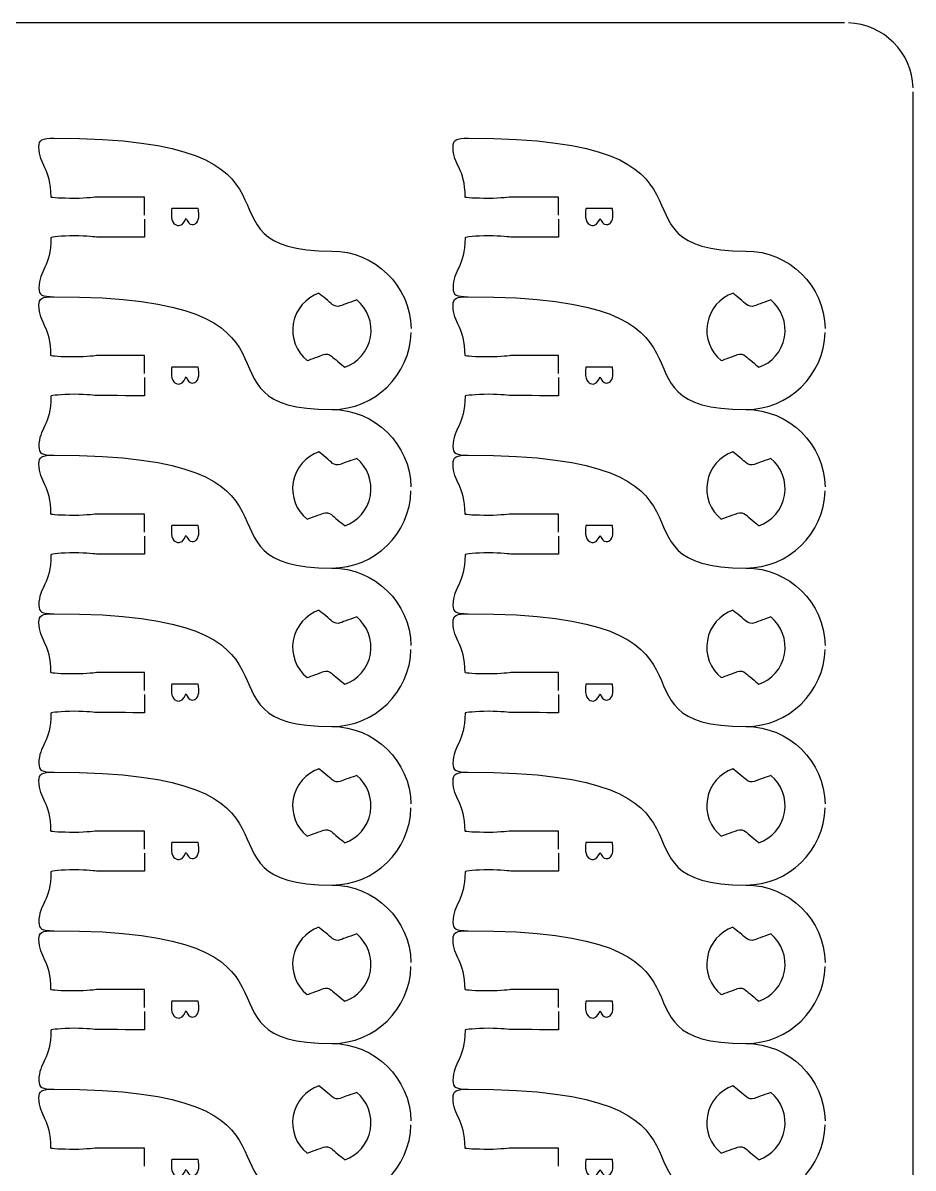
# Model space of a CAD drawing. Extents: x 0 to 300, y 0 to 300.
# Drawn here: x 233.3 to 300, y 214.4 to 300.1 of the extents above; entities that cross this region are included whole.
import ezdxf

# ---------------------------------------------------------------- set-up
doc = ezdxf.new("R2010")
doc.units = 0
doc.header["$MEASUREMENT"] = 0
doc.layers.add('DEFAULT', color=7, linetype='CONTINUOUS')

msp = doc.modelspace()

# ---------------------------------------------------------------- linework, layer by layer
at = {"layer": 'DEFAULT', "color": 1}
for points in [[(294.852, 300.1), (5.151, 300.1)], [(299.999, 5.252), (299.999, 294.949)]]:
    msp.add_lwpolyline(points, dxfattribs=at)
msp.add_open_spline([(299.995, 295.249), (299.918, 297.878), (297.783, 300.019), (295.152, 300.096)], degree=3, dxfattribs=at)
for points, knots in [([(242.431, 285.71), (242.431, 286.159), (242.431, 286.608), (242.431, 287.058), (241.264, 287.058), (240.098, 287.058), (238.931, 287.058), (238.755, 287.058), (238.152, 286.959), (237.178, 286.959), (236.212, 286.959), (235.432, 287.005), (235.432, 287.058), (235.432, 289.269), (234.525, 289.432), (234.525, 290.825), (234.525, 291.344), (234.751, 291.467), (235.672, 291.467), (256.944, 291.467), (245.042, 283.022), (256.465, 283.018), (259.689, 283.018), (262.328, 280.429), (262.395, 277.222)], [0, 0, 0, 0, 3.82, 3.82, 3.82, 13.74, 13.74, 13.74, 14.74, 14.74, 14.74, 15.74, 15.74, 15.74, 16.74, 16.74, 16.74, 17.74, 17.74, 17.74, 18.74, 18.74, 18.74, 19.74, 19.74, 19.74, 19.74]), ([(273.448, 285.71), (273.448, 286.159), (273.448, 286.608), (273.448, 287.058), (272.281, 287.058), (271.115, 287.058), (269.948, 287.058), (269.772, 287.058), (269.169, 286.959), (268.195, 286.959), (267.228, 286.959), (266.449, 287.005), (266.449, 287.058), (266.449, 289.269), (265.542, 289.432), (265.542, 290.825), (265.542, 291.344), (265.768, 291.467), (266.689, 291.467), (287.961, 291.467), (276.058, 283.022), (287.481, 283.018), (290.706, 283.018), (293.344, 280.429), (293.411, 277.222)], [0, 0, 0, 0, 3.82, 3.82, 3.82, 13.74, 13.74, 13.74, 14.74, 14.74, 14.74, 15.74, 15.74, 15.74, 16.74, 16.74, 16.74, 17.74, 17.74, 17.74, 18.74, 18.74, 18.74, 19.74, 19.74, 19.74, 19.74]), ([(242.431, 285.41), (242.431, 284.958), (242.431, 284.507), (242.431, 284.055), (242.431, 284.055), (239.806, 284.059), (238.931, 284.059), (238.755, 284.059), (238.145, 284.158), (237.178, 284.161), (236.219, 284.158), (235.439, 284.069), (235.428, 284.01), (235.428, 281.801), (234.522, 281.639), (234.522, 280.245), (234.522, 279.723), (234.748, 279.6), (235.668, 279.6), (256.941, 279.6), (245.038, 271.154), (256.468, 271.151), (259.685, 271.151), (262.31, 273.726), (262.395, 276.922)], [0, 0, 0, 0, 3.84, 3.84, 3.84, 4.84, 4.84, 4.84, 5.84, 5.84, 5.84, 6.84, 6.84, 6.84, 7.84, 7.84, 7.84, 8.84, 8.84, 8.84, 9.86, 9.86, 9.86, 10.86, 10.86, 10.86, 10.86]), ([(273.448, 285.41), (273.448, 284.958), (273.448, 284.507), (273.448, 284.055), (273.448, 284.055), (270.823, 284.059), (269.948, 284.059), (269.772, 284.059), (269.162, 284.158), (268.195, 284.161), (267.235, 284.158), (266.456, 284.069), (266.445, 284.01), (266.445, 281.801), (265.538, 281.639), (265.538, 280.245), (265.538, 279.723), (265.764, 279.6), (266.685, 279.6), (287.958, 279.6), (276.055, 271.154), (287.485, 271.151), (290.702, 271.151), (293.327, 273.726), (293.411, 276.922)], [0, 0, 0, 0, 3.84, 3.84, 3.84, 4.84, 4.84, 4.84, 5.84, 5.84, 5.84, 6.84, 6.84, 6.84, 7.84, 7.84, 7.84, 8.84, 8.84, 8.84, 9.86, 9.86, 9.86, 10.86, 10.86, 10.86, 10.86]), ([(242.427, 273.842), (242.427, 274.292), (242.427, 274.741), (242.427, 275.19), (241.261, 275.19), (240.094, 275.19), (238.928, 275.19), (238.752, 275.19), (238.148, 275.091), (237.175, 275.091), (236.208, 275.091), (235.428, 275.137), (235.428, 275.19), (235.428, 277.402), (234.522, 277.564), (234.522, 278.958), (234.522, 279.476), (234.748, 279.6), (235.668, 279.6)], [0, 0, 0, 0, 3.82, 3.82, 3.82, 13.74, 13.74, 13.74, 14.74, 14.74, 14.74, 15.74, 15.74, 15.74, 16.74, 16.74, 16.74, 17.74, 17.74, 17.74, 17.74]), ([(253.576, 277.598), (253.766, 278.677), (254.525, 279.517), (255.495, 279.859), (255.721, 279.669), (256.303, 279.182), (256.497, 279.016), (256.663, 278.878), (256.892, 278.84), (257.097, 278.91), (257.337, 279.002), (258.056, 279.259), (258.328, 279.358), (259.118, 278.709), (259.545, 277.658), (259.354, 276.578), (259.164, 275.492), (258.402, 274.652), (257.432, 274.317), (257.21, 274.504), (256.627, 274.991), (256.433, 275.157), (256.268, 275.294), (256.038, 275.336), (255.834, 275.262), (255.594, 275.174), (254.888, 274.917), (254.61, 274.814), (253.812, 275.463), (253.382, 276.515), (253.576, 277.598)], [1, 1, 1, 1, 2, 2, 2, 3, 3, 3, 4, 4, 4, 5, 5, 5, 6, 6, 6, 7, 7, 7, 8, 8, 8, 9, 9, 9, 10, 10, 10, 11, 11, 11, 11]), ([(273.444, 273.842), (273.444, 274.292), (273.444, 274.741), (273.444, 275.19), (272.278, 275.19), (271.111, 275.19), (269.945, 275.19), (269.768, 275.19), (269.165, 275.091), (268.191, 275.091), (267.225, 275.091), (266.445, 275.137), (266.445, 275.19), (266.445, 277.402), (265.538, 277.564), (265.538, 278.958), (265.538, 279.476), (265.764, 279.6), (266.685, 279.6)], [0, 0, 0, 0, 3.82, 3.82, 3.82, 13.74, 13.74, 13.74, 14.74, 14.74, 14.74, 15.74, 15.74, 15.74, 16.74, 16.74, 16.74, 17.74, 17.74, 17.74, 17.74]), ([(284.593, 277.598), (284.783, 278.677), (285.542, 279.517), (286.512, 279.859), (286.738, 279.669), (287.32, 279.182), (287.514, 279.016), (287.68, 278.878), (287.909, 278.84), (288.113, 278.91), (288.353, 279.002), (289.073, 279.259), (289.345, 279.358), (290.135, 278.709), (290.562, 277.658), (290.371, 276.578), (290.181, 275.492), (289.419, 274.652), (288.449, 274.317), (288.226, 274.504), (287.644, 274.991), (287.45, 275.157), (287.284, 275.294), (287.055, 275.336), (286.85, 275.262), (286.611, 275.174), (285.905, 274.917), (285.626, 274.814), (284.829, 275.463), (284.399, 276.515), (284.593, 277.598)], [1, 1, 1, 1, 2, 2, 2, 3, 3, 3, 4, 4, 4, 5, 5, 5, 6, 6, 6, 7, 7, 7, 8, 8, 8, 9, 9, 9, 10, 10, 10, 11, 11, 11, 11]), ([(242.427, 273.543), (242.427, 273.091), (242.427, 272.639), (242.427, 272.188), (242.427, 272.188), (239.803, 272.191), (238.928, 272.191), (238.752, 272.191), (238.141, 272.29), (237.175, 272.294), (236.215, 272.29), (235.435, 272.202), (235.425, 272.142), (235.425, 269.934), (234.518, 269.771), (234.518, 268.378), (234.518, 267.856), (234.744, 267.732), (235.665, 267.732), (256.937, 267.732), (245.035, 259.287), (256.465, 259.283), (259.682, 259.283), (262.307, 261.859), (262.391, 265.055)], [0, 0, 0, 0, 3.84, 3.84, 3.84, 4.84, 4.84, 4.84, 5.84, 5.84, 5.84, 6.84, 6.84, 6.84, 7.84, 7.84, 7.84, 8.84, 8.84, 8.84, 9.86, 9.86, 9.86, 10.86, 10.86, 10.86, 10.86]), ([(273.444, 273.543), (273.444, 273.091), (273.444, 272.639), (273.444, 272.188), (273.444, 272.188), (270.82, 272.191), (269.945, 272.191), (269.768, 272.191), (269.158, 272.29), (268.191, 272.294), (267.232, 272.29), (266.452, 272.202), (266.442, 272.142), (266.442, 269.934), (265.535, 269.771), (265.535, 268.378), (265.535, 267.856), (265.761, 267.732), (266.681, 267.732), (287.954, 267.732), (276.051, 259.287), (287.481, 259.283), (290.699, 259.283), (293.323, 261.859), (293.408, 265.055)], [0, 0, 0, 0, 3.84, 3.84, 3.84, 4.84, 4.84, 4.84, 5.84, 5.84, 5.84, 6.84, 6.84, 6.84, 7.84, 7.84, 7.84, 8.84, 8.84, 8.84, 9.86, 9.86, 9.86, 10.86, 10.86, 10.86, 10.86]), ([(256.461, 271.151), (256.463, 271.151), (256.466, 271.151), (256.468, 271.151), (259.689, 271.147), (262.324, 268.558), (262.391, 265.355)], [0, 0, 0, 0, 0.02, 0.02, 0.02, 1.02, 1.02, 1.02, 1.02]), ([(287.478, 271.151), (287.48, 271.151), (287.482, 271.151), (287.485, 271.151), (290.706, 271.147), (293.341, 268.558), (293.408, 265.355)], [0, 0, 0, 0, 0.02, 0.02, 0.02, 1.02, 1.02, 1.02, 1.02]), ([(242.427, 261.975), (242.427, 262.424), (242.427, 262.873), (242.427, 263.323), (241.261, 263.323), (240.094, 263.323), (238.928, 263.323), (238.752, 263.323), (238.148, 263.224), (237.175, 263.224), (236.208, 263.224), (235.428, 263.27), (235.428, 263.323), (235.428, 265.535), (234.522, 265.697), (234.522, 267.09), (234.522, 267.609), (234.748, 267.732), (235.668, 267.732)], [0, 0, 0, 0, 3.82, 3.82, 3.82, 13.74, 13.74, 13.74, 14.74, 14.74, 14.74, 15.74, 15.74, 15.74, 16.74, 16.74, 16.74, 17.74, 17.74, 17.74, 17.74]), ([(253.572, 265.73), (253.763, 266.81), (254.521, 267.649), (255.492, 267.992), (255.717, 267.801), (256.299, 267.314), (256.493, 267.148), (256.659, 267.011), (256.889, 266.972), (257.093, 267.043), (257.333, 267.134), (258.053, 267.392), (258.324, 267.491), (259.115, 266.842), (259.541, 265.79), (259.351, 264.711), (259.16, 263.624), (258.398, 262.785), (257.428, 262.449), (257.206, 262.636), (256.624, 263.123), (256.43, 263.289), (256.264, 263.427), (256.035, 263.469), (255.83, 263.395), (255.59, 263.307), (254.885, 263.049), (254.606, 262.947), (253.809, 263.596), (253.378, 264.647), (253.572, 265.73)], [1, 1, 1, 1, 2, 2, 2, 3, 3, 3, 4, 4, 4, 5, 5, 5, 6, 6, 6, 7, 7, 7, 8, 8, 8, 9, 9, 9, 10, 10, 10, 11, 11, 11, 11]), ([(273.444, 261.975), (273.444, 262.424), (273.444, 262.873), (273.444, 263.323), (272.278, 263.323), (271.111, 263.323), (269.945, 263.323), (269.768, 263.323), (269.165, 263.224), (268.191, 263.224), (267.225, 263.224), (266.445, 263.27), (266.445, 263.323), (266.445, 265.535), (265.538, 265.697), (265.538, 267.09), (265.538, 267.609), (265.764, 267.732), (266.685, 267.732)], [0, 0, 0, 0, 3.82, 3.82, 3.82, 13.74, 13.74, 13.74, 14.74, 14.74, 14.74, 15.74, 15.74, 15.74, 16.74, 16.74, 16.74, 17.74, 17.74, 17.74, 17.74]), ([(284.589, 265.73), (284.78, 266.81), (285.538, 267.649), (286.508, 267.992), (286.734, 267.801), (287.316, 267.314), (287.51, 267.148), (287.676, 267.011), (287.905, 266.972), (288.11, 267.043), (288.35, 267.134), (289.069, 267.392), (289.341, 267.491), (290.131, 266.842), (290.558, 265.79), (290.368, 264.711), (290.177, 263.624), (289.415, 262.785), (288.445, 262.449), (288.223, 262.636), (287.641, 263.123), (287.447, 263.289), (287.281, 263.427), (287.052, 263.469), (286.847, 263.395), (286.607, 263.307), (285.902, 263.049), (285.623, 262.947), (284.826, 263.596), (284.395, 264.647), (284.589, 265.73)], [1, 1, 1, 1, 2, 2, 2, 3, 3, 3, 4, 4, 4, 5, 5, 5, 6, 6, 6, 7, 7, 7, 8, 8, 8, 9, 9, 9, 10, 10, 10, 11, 11, 11, 11]), ([(242.427, 261.675), (242.427, 261.224), (242.427, 260.772), (242.427, 260.32), (242.427, 260.32), (239.803, 260.324), (238.928, 260.324), (238.752, 260.324), (238.141, 260.423), (237.175, 260.426), (236.215, 260.423), (235.435, 260.335), (235.425, 260.275), (235.425, 258.066), (234.518, 257.904), (234.518, 256.51), (234.518, 255.988), (234.744, 255.865), (235.665, 255.865), (256.937, 255.865), (245.035, 247.419), (256.465, 247.416), (259.682, 247.416), (262.307, 249.991), (262.391, 253.187)], [0, 0, 0, 0, 3.84, 3.84, 3.84, 4.84, 4.84, 4.84, 5.84, 5.84, 5.84, 6.84, 6.84, 6.84, 7.84, 7.84, 7.84, 8.84, 8.84, 8.84, 9.86, 9.86, 9.86, 10.86, 10.86, 10.86, 10.86]), ([(273.444, 261.675), (273.444, 261.224), (273.444, 260.772), (273.444, 260.32), (273.444, 260.32), (270.82, 260.324), (269.945, 260.324), (269.768, 260.324), (269.158, 260.423), (268.191, 260.426), (267.232, 260.423), (266.452, 260.335), (266.442, 260.275), (266.442, 258.066), (265.535, 257.904), (265.535, 256.51), (265.535, 255.988), (265.761, 255.865), (266.681, 255.865), (287.954, 255.865), (276.051, 247.419), (287.481, 247.416), (290.699, 247.416), (293.323, 249.991), (293.408, 253.187)], [0, 0, 0, 0, 3.84, 3.84, 3.84, 4.84, 4.84, 4.84, 5.84, 5.84, 5.84, 6.84, 6.84, 6.84, 7.84, 7.84, 7.84, 8.84, 8.84, 8.84, 9.86, 9.86, 9.86, 10.86, 10.86, 10.86, 10.86]), ([(256.461, 259.283), (256.463, 259.283), (256.466, 259.283), (256.468, 259.283), (259.689, 259.28), (262.324, 256.69), (262.391, 253.487)], [0, 0, 0, 0, 0.02, 0.02, 0.02, 1.02, 1.02, 1.02, 1.02]), ([(287.478, 259.283), (287.48, 259.283), (287.482, 259.283), (287.485, 259.283), (290.706, 259.28), (293.341, 256.69), (293.408, 253.487)], [0, 0, 0, 0, 0.02, 0.02, 0.02, 1.02, 1.02, 1.02, 1.02]), ([(242.427, 250.108), (242.427, 250.557), (242.427, 251.006), (242.427, 251.455), (241.261, 251.455), (240.094, 251.455), (238.928, 251.455), (238.752, 251.455), (238.148, 251.356), (237.175, 251.356), (236.208, 251.356), (235.428, 251.402), (235.428, 251.455), (235.428, 253.667), (234.522, 253.829), (234.522, 255.223), (234.522, 255.741), (234.748, 255.865), (235.668, 255.865)], [0, 0, 0, 0, 3.82, 3.82, 3.82, 13.74, 13.74, 13.74, 14.74, 14.74, 14.74, 15.74, 15.74, 15.74, 16.74, 16.74, 16.74, 17.74, 17.74, 17.74, 17.74]), ([(253.572, 253.863), (253.763, 254.942), (254.521, 255.782), (255.492, 256.124), (255.717, 255.934), (256.299, 255.447), (256.493, 255.281), (256.659, 255.143), (256.889, 255.105), (257.093, 255.175), (257.333, 255.267), (258.053, 255.524), (258.324, 255.623), (259.115, 254.974), (259.541, 253.923), (259.351, 252.843), (259.16, 251.757), (258.398, 250.917), (257.428, 250.582), (257.206, 250.769), (256.624, 251.256), (256.43, 251.422), (256.264, 251.559), (256.035, 251.602), (255.83, 251.527), (255.59, 251.439), (254.885, 251.182), (254.606, 251.079), (253.809, 251.729), (253.378, 252.78), (253.572, 253.863)], [1, 1, 1, 1, 2, 2, 2, 3, 3, 3, 4, 4, 4, 5, 5, 5, 6, 6, 6, 7, 7, 7, 8, 8, 8, 9, 9, 9, 10, 10, 10, 11, 11, 11, 11]), ([(273.444, 250.108), (273.444, 250.557), (273.444, 251.006), (273.444, 251.455), (272.278, 251.455), (271.111, 251.455), (269.945, 251.455), (269.768, 251.455), (269.165, 251.356), (268.191, 251.356), (267.225, 251.356), (266.445, 251.402), (266.445, 251.455), (266.445, 253.667), (265.538, 253.829), (265.538, 255.223), (265.538, 255.741), (265.764, 255.865), (266.685, 255.865)], [0, 0, 0, 0, 3.82, 3.82, 3.82, 13.74, 13.74, 13.74, 14.74, 14.74, 14.74, 15.74, 15.74, 15.74, 16.74, 16.74, 16.74, 17.74, 17.74, 17.74, 17.74]), ([(284.589, 253.863), (284.78, 254.942), (285.538, 255.782), (286.508, 256.124), (286.734, 255.934), (287.316, 255.447), (287.51, 255.281), (287.676, 255.143), (287.905, 255.105), (288.11, 255.175), (288.35, 255.267), (289.069, 255.524), (289.341, 255.623), (290.131, 254.974), (290.558, 253.923), (290.368, 252.843), (290.177, 251.757), (289.415, 250.917), (288.445, 250.582), (288.223, 250.769), (287.641, 251.256), (287.447, 251.422), (287.281, 251.559), (287.052, 251.602), (286.847, 251.527), (286.607, 251.439), (285.902, 251.182), (285.623, 251.079), (284.826, 251.729), (284.395, 252.78), (284.589, 253.863)], [1, 1, 1, 1, 2, 2, 2, 3, 3, 3, 4, 4, 4, 5, 5, 5, 6, 6, 6, 7, 7, 7, 8, 8, 8, 9, 9, 9, 10, 10, 10, 11, 11, 11, 11]), ([(242.427, 249.808), (242.427, 249.356), (242.427, 248.905), (242.427, 248.453), (242.427, 248.453), (239.803, 248.457), (238.928, 248.457), (238.752, 248.457), (238.141, 248.555), (237.175, 248.559), (236.215, 248.555), (235.435, 248.467), (235.425, 248.407), (235.425, 246.199), (234.518, 246.037), (234.518, 244.643), (234.518, 244.121), (234.744, 243.997), (235.665, 243.997), (256.937, 243.997), (245.035, 235.552), (256.465, 235.548), (259.682, 235.548), (262.307, 238.124), (262.391, 241.32)], [0, 0, 0, 0, 3.84, 3.84, 3.84, 4.84, 4.84, 4.84, 5.84, 5.84, 5.84, 6.84, 6.84, 6.84, 7.84, 7.84, 7.84, 8.84, 8.84, 8.84, 9.86, 9.86, 9.86, 10.86, 10.86, 10.86, 10.86]), ([(273.444, 249.808), (273.444, 249.356), (273.444, 248.905), (273.444, 248.453), (273.444, 248.453), (270.82, 248.457), (269.945, 248.457), (269.768, 248.457), (269.158, 248.555), (268.191, 248.559), (267.232, 248.555), (266.452, 248.467), (266.442, 248.407), (266.442, 246.199), (265.535, 246.037), (265.535, 244.643), (265.535, 244.121), (265.761, 243.997), (266.681, 243.997), (287.954, 243.997), (276.051, 235.552), (287.481, 235.548), (290.699, 235.548), (293.323, 238.124), (293.408, 241.32)], [0, 0, 0, 0, 3.84, 3.84, 3.84, 4.84, 4.84, 4.84, 5.84, 5.84, 5.84, 6.84, 6.84, 6.84, 7.84, 7.84, 7.84, 8.84, 8.84, 8.84, 9.86, 9.86, 9.86, 10.86, 10.86, 10.86, 10.86]), ([(256.461, 247.416), (256.463, 247.416), (256.466, 247.416), (256.468, 247.416), (259.689, 247.412), (262.324, 244.823), (262.391, 241.62)], [0, 0, 0, 0, 0.02, 0.02, 0.02, 1.02, 1.02, 1.02, 1.02]), ([(287.478, 247.416), (287.48, 247.416), (287.482, 247.416), (287.485, 247.416), (290.706, 247.412), (293.341, 244.823), (293.408, 241.62)], [0, 0, 0, 0, 0.02, 0.02, 0.02, 1.02, 1.02, 1.02, 1.02]), ([(242.427, 238.24), (242.427, 238.689), (242.427, 239.139), (242.427, 239.588), (241.261, 239.588), (240.094, 239.588), (238.928, 239.588), (238.752, 239.588), (238.148, 239.489), (237.175, 239.489), (236.208, 239.489), (235.428, 239.535), (235.428, 239.588), (235.428, 241.8), (234.522, 241.962), (234.522, 243.355), (234.522, 243.874), (234.748, 243.997), (235.668, 243.997)], [0, 0, 0, 0, 3.82, 3.82, 3.82, 13.74, 13.74, 13.74, 14.74, 14.74, 14.74, 15.74, 15.74, 15.74, 16.74, 16.74, 16.74, 17.74, 17.74, 17.74, 17.74]), ([(253.572, 241.995), (253.763, 243.075), (254.521, 243.915), (255.492, 244.257), (255.717, 244.066), (256.299, 243.579), (256.493, 243.414), (256.659, 243.276), (256.889, 243.237), (257.093, 243.308), (257.333, 243.399), (258.053, 243.657), (258.324, 243.756), (259.115, 243.107), (259.541, 242.055), (259.351, 240.976), (259.16, 239.889), (258.398, 239.05), (257.428, 238.715), (257.206, 238.902), (256.624, 239.388), (256.43, 239.554), (256.264, 239.692), (256.035, 239.734), (255.83, 239.66), (255.59, 239.572), (254.885, 239.314), (254.606, 239.212), (253.809, 239.861), (253.378, 240.912), (253.572, 241.995)], [1, 1, 1, 1, 2, 2, 2, 3, 3, 3, 4, 4, 4, 5, 5, 5, 6, 6, 6, 7, 7, 7, 8, 8, 8, 9, 9, 9, 10, 10, 10, 11, 11, 11, 11]), ([(273.444, 238.24), (273.444, 238.689), (273.444, 239.139), (273.444, 239.588), (272.278, 239.588), (271.111, 239.588), (269.945, 239.588), (269.768, 239.588), (269.165, 239.489), (268.191, 239.489), (267.225, 239.489), (266.445, 239.535), (266.445, 239.588), (266.445, 241.8), (265.538, 241.962), (265.538, 243.355), (265.538, 243.874), (265.764, 243.997), (266.685, 243.997)], [0, 0, 0, 0, 3.82, 3.82, 3.82, 13.74, 13.74, 13.74, 14.74, 14.74, 14.74, 15.74, 15.74, 15.74, 16.74, 16.74, 16.74, 17.74, 17.74, 17.74, 17.74]), ([(284.589, 241.995), (284.78, 243.075), (285.538, 243.915), (286.508, 244.257), (286.734, 244.066), (287.316, 243.579), (287.51, 243.414), (287.676, 243.276), (287.905, 243.237), (288.11, 243.308), (288.35, 243.399), (289.069, 243.657), (289.341, 243.756), (290.131, 243.107), (290.558, 242.055), (290.368, 240.976), (290.177, 239.889), (289.415, 239.05), (288.445, 238.715), (288.223, 238.902), (287.641, 239.388), (287.447, 239.554), (287.281, 239.692), (287.052, 239.734), (286.847, 239.66), (286.607, 239.572), (285.902, 239.314), (285.623, 239.212), (284.826, 239.861), (284.395, 240.912), (284.589, 241.995)], [1, 1, 1, 1, 2, 2, 2, 3, 3, 3, 4, 4, 4, 5, 5, 5, 6, 6, 6, 7, 7, 7, 8, 8, 8, 9, 9, 9, 10, 10, 10, 11, 11, 11, 11]), ([(242.427, 237.94), (242.427, 237.489), (242.427, 237.037), (242.427, 236.586), (242.427, 236.586), (239.803, 236.589), (238.928, 236.589), (238.752, 236.589), (238.141, 236.688), (237.175, 236.691), (236.215, 236.688), (235.435, 236.6), (235.425, 236.54), (235.425, 234.331), (234.518, 234.169), (234.518, 232.776), (234.518, 232.253), (234.744, 232.13), (235.665, 232.13), (256.937, 232.13), (245.035, 223.685), (256.465, 223.681), (259.682, 223.681), (262.307, 226.256), (262.391, 229.452)], [0, 0, 0, 0, 3.84, 3.84, 3.84, 4.84, 4.84, 4.84, 5.84, 5.84, 5.84, 6.84, 6.84, 6.84, 7.84, 7.84, 7.84, 8.84, 8.84, 8.84, 9.86, 9.86, 9.86, 10.86, 10.86, 10.86, 10.86]), ([(273.444, 237.94), (273.444, 237.489), (273.444, 237.037), (273.444, 236.586), (273.444, 236.586), (270.82, 236.589), (269.945, 236.589), (269.768, 236.589), (269.158, 236.688), (268.191, 236.691), (267.232, 236.688), (266.452, 236.6), (266.442, 236.54), (266.442, 234.331), (265.535, 234.169), (265.535, 232.776), (265.535, 232.253), (265.761, 232.13), (266.681, 232.13), (287.954, 232.13), (276.051, 223.685), (287.481, 223.681), (290.699, 223.681), (293.323, 226.256), (293.408, 229.452)], [0, 0, 0, 0, 3.84, 3.84, 3.84, 4.84, 4.84, 4.84, 5.84, 5.84, 5.84, 6.84, 6.84, 6.84, 7.84, 7.84, 7.84, 8.84, 8.84, 8.84, 9.86, 9.86, 9.86, 10.86, 10.86, 10.86, 10.86]), ([(256.461, 235.548), (256.463, 235.548), (256.466, 235.548), (256.468, 235.548), (259.689, 235.545), (262.324, 232.956), (262.391, 229.752)], [0, 0, 0, 0, 0.02, 0.02, 0.02, 1.02, 1.02, 1.02, 1.02]), ([(287.478, 235.548), (287.48, 235.548), (287.482, 235.548), (287.485, 235.548), (290.706, 235.545), (293.341, 232.956), (293.408, 229.752)], [0, 0, 0, 0, 0.02, 0.02, 0.02, 1.02, 1.02, 1.02, 1.02]), ([(253.572, 230.128), (253.763, 231.207), (254.521, 232.047), (255.492, 232.389), (255.717, 232.199), (256.299, 231.712), (256.493, 231.546), (256.659, 231.409), (256.889, 231.37), (257.093, 231.44), (257.333, 231.532), (258.053, 231.79), (258.324, 231.888), (259.115, 231.239), (259.541, 230.188), (259.351, 229.108), (259.16, 228.022), (258.398, 227.182), (257.428, 226.847), (257.206, 227.034), (256.624, 227.521), (256.43, 227.687), (256.264, 227.824), (256.035, 227.867), (255.83, 227.793), (255.59, 227.704), (254.885, 227.447), (254.606, 227.345), (253.809, 227.994), (253.378, 229.045), (253.572, 230.128)], [1, 1, 1, 1, 2, 2, 2, 3, 3, 3, 4, 4, 4, 5, 5, 5, 6, 6, 6, 7, 7, 7, 8, 8, 8, 9, 9, 9, 10, 10, 10, 11, 11, 11, 11]), ([(284.589, 230.128), (284.78, 231.207), (285.538, 232.047), (286.508, 232.389), (286.734, 232.199), (287.316, 231.712), (287.51, 231.546), (287.676, 231.409), (287.905, 231.37), (288.11, 231.44), (288.35, 231.532), (289.069, 231.79), (289.341, 231.888), (290.131, 231.239), (290.558, 230.188), (290.368, 229.108), (290.177, 228.022), (289.415, 227.182), (288.445, 226.847), (288.223, 227.034), (287.641, 227.521), (287.447, 227.687), (287.281, 227.824), (287.052, 227.867), (286.847, 227.793), (286.607, 227.704), (285.902, 227.447), (285.623, 227.345), (284.826, 227.994), (284.395, 229.045), (284.589, 230.128)], [1, 1, 1, 1, 2, 2, 2, 3, 3, 3, 4, 4, 4, 5, 5, 5, 6, 6, 6, 7, 7, 7, 8, 8, 8, 9, 9, 9, 10, 10, 10, 11, 11, 11, 11]), ([(242.427, 226.373), (242.427, 226.822), (242.427, 227.271), (242.427, 227.72), (241.261, 227.72), (240.094, 227.72), (238.928, 227.72), (238.752, 227.72), (238.148, 227.622), (237.175, 227.622), (236.208, 227.622), (235.428, 227.667), (235.428, 227.72), (235.428, 229.932), (234.522, 230.094), (234.522, 231.488), (234.522, 232.007), (234.748, 232.13), (235.668, 232.13)], [0, 0, 0, 0, 3.82, 3.82, 3.82, 13.74, 13.74, 13.74, 14.74, 14.74, 14.74, 15.74, 15.74, 15.74, 16.74, 16.74, 16.74, 17.74, 17.74, 17.74, 17.74]), ([(273.444, 226.373), (273.444, 226.822), (273.444, 227.271), (273.444, 227.72), (272.278, 227.72), (271.111, 227.72), (269.945, 227.72), (269.768, 227.72), (269.165, 227.622), (268.191, 227.622), (267.225, 227.622), (266.445, 227.667), (266.445, 227.72), (266.445, 229.932), (265.538, 230.094), (265.538, 231.488), (265.538, 232.007), (265.764, 232.13), (266.685, 232.13)], [0, 0, 0, 0, 3.82, 3.82, 3.82, 13.74, 13.74, 13.74, 14.74, 14.74, 14.74, 15.74, 15.74, 15.74, 16.74, 16.74, 16.74, 17.74, 17.74, 17.74, 17.74]), ([(242.427, 226.073), (242.427, 225.621), (242.427, 225.17), (242.427, 224.718), (242.427, 224.718), (239.803, 224.722), (238.928, 224.722), (238.752, 224.722), (238.141, 224.82), (237.175, 224.824), (236.215, 224.82), (235.435, 224.732), (235.425, 224.672), (235.425, 222.464), (234.518, 222.302), (234.518, 220.908), (234.518, 220.386), (234.744, 220.263), (235.665, 220.263), (256.937, 220.263), (245.035, 211.817), (256.465, 211.814), (259.682, 211.814), (262.307, 214.389), (262.391, 217.585)], [0, 0, 0, 0, 3.84, 3.84, 3.84, 4.84, 4.84, 4.84, 5.84, 5.84, 5.84, 6.84, 6.84, 6.84, 7.84, 7.84, 7.84, 8.84, 8.84, 8.84, 9.86, 9.86, 9.86, 10.86, 10.86, 10.86, 10.86]), ([(273.444, 226.073), (273.444, 225.621), (273.444, 225.17), (273.444, 224.718), (273.444, 224.718), (270.82, 224.722), (269.945, 224.722), (269.768, 224.722), (269.158, 224.82), (268.191, 224.824), (267.232, 224.82), (266.452, 224.732), (266.442, 224.672), (266.442, 222.464), (265.535, 222.302), (265.535, 220.908), (265.535, 220.386), (265.761, 220.263), (266.681, 220.263), (287.954, 220.263), (276.051, 211.817), (287.481, 211.814), (290.699, 211.814), (293.323, 214.389), (293.408, 217.585)], [0, 0, 0, 0, 3.84, 3.84, 3.84, 4.84, 4.84, 4.84, 5.84, 5.84, 5.84, 6.84, 6.84, 6.84, 7.84, 7.84, 7.84, 8.84, 8.84, 8.84, 9.86, 9.86, 9.86, 10.86, 10.86, 10.86, 10.86]), ([(256.461, 223.681), (256.463, 223.681), (256.466, 223.681), (256.468, 223.681), (259.689, 223.677), (262.324, 221.088), (262.391, 217.885)], [0, 0, 0, 0, 0.02, 0.02, 0.02, 1.02, 1.02, 1.02, 1.02]), ([(287.478, 223.681), (287.48, 223.681), (287.482, 223.681), (287.485, 223.681), (290.706, 223.677), (293.341, 221.088), (293.408, 217.885)], [0, 0, 0, 0, 0.02, 0.02, 0.02, 1.02, 1.02, 1.02, 1.02]), ([(253.572, 218.261), (253.763, 219.34), (254.521, 220.18), (255.492, 220.522), (255.717, 220.331), (256.299, 219.845), (256.493, 219.679), (256.659, 219.541), (256.889, 219.502), (257.093, 219.573), (257.333, 219.665), (258.053, 219.922), (258.324, 220.021), (259.115, 219.372), (259.541, 218.321), (259.351, 217.241), (259.16, 216.154), (258.398, 215.315), (257.428, 214.98), (257.206, 215.167), (256.624, 215.654), (256.43, 215.819), (256.264, 215.957), (256.035, 215.999), (255.83, 215.925), (255.59, 215.837), (254.885, 215.579), (254.606, 215.477), (253.809, 216.126), (253.378, 217.178), (253.572, 218.261)], [1, 1, 1, 1, 2, 2, 2, 3, 3, 3, 4, 4, 4, 5, 5, 5, 6, 6, 6, 7, 7, 7, 8, 8, 8, 9, 9, 9, 10, 10, 10, 11, 11, 11, 11]), ([(284.589, 218.261), (284.78, 219.34), (285.538, 220.18), (286.508, 220.522), (286.734, 220.331), (287.316, 219.845), (287.51, 219.679), (287.676, 219.541), (287.905, 219.502), (288.11, 219.573), (288.35, 219.665), (289.069, 219.922), (289.341, 220.021), (290.131, 219.372), (290.558, 218.321), (290.368, 217.241), (290.177, 216.154), (289.415, 215.315), (288.445, 214.98), (288.223, 215.167), (287.641, 215.654), (287.447, 215.819), (287.281, 215.957), (287.052, 215.999), (286.847, 215.925), (286.607, 215.837), (285.902, 215.579), (285.623, 215.477), (284.826, 216.126), (284.395, 217.178), (284.589, 218.261)], [1, 1, 1, 1, 2, 2, 2, 3, 3, 3, 4, 4, 4, 5, 5, 5, 6, 6, 6, 7, 7, 7, 8, 8, 8, 9, 9, 9, 10, 10, 10, 11, 11, 11, 11]), ([(242.427, 214.505), (242.427, 214.954), (242.427, 215.404), (242.427, 215.853), (241.261, 215.853), (240.094, 215.853), (238.928, 215.853), (238.752, 215.853), (238.148, 215.754), (237.175, 215.754), (236.208, 215.754), (235.428, 215.8), (235.428, 215.853), (235.428, 218.065), (234.522, 218.227), (234.522, 219.621), (234.522, 220.139), (234.748, 220.263), (235.668, 220.263)], [0, 0, 0, 0, 3.82, 3.82, 3.82, 13.74, 13.74, 13.74, 14.74, 14.74, 14.74, 15.74, 15.74, 15.74, 16.74, 16.74, 16.74, 17.74, 17.74, 17.74, 17.74]), ([(273.444, 214.505), (273.444, 214.954), (273.444, 215.404), (273.444, 215.853), (272.278, 215.853), (271.111, 215.853), (269.945, 215.853), (269.768, 215.853), (269.165, 215.754), (268.191, 215.754), (267.225, 215.754), (266.445, 215.8), (266.445, 215.853), (266.445, 218.065), (265.538, 218.227), (265.538, 219.621), (265.538, 220.139), (265.764, 220.263), (266.685, 220.263)], [0, 0, 0, 0, 3.82, 3.82, 3.82, 13.74, 13.74, 13.74, 14.74, 14.74, 14.74, 15.74, 15.74, 15.74, 16.74, 16.74, 16.74, 17.74, 17.74, 17.74, 17.74])]:
    msp.add_open_spline(points, degree=3, knots=knots, dxfattribs=at)
at = {"layer": 'DEFAULT', "color": 250}
for points in [[(246.455, 286.196), (246.479, 286.082), (246.497, 285.902), (246.497, 285.72), (246.497, 285.459), (246.452, 285.291), (246.35, 285.165), (246.272, 285.06), (246.152, 284.997), (245.993, 284.997), (245.798, 284.997), (245.627, 285.254), (245.549, 285.467), (245.549, 285.467), (245.337, 284.922), (245.037, 284.922), (244.863, 284.922), (244.731, 284.991), (244.632, 285.093), (244.503, 285.234), (244.443, 285.462), (244.443, 285.792), (244.443, 285.972), (244.455, 286.109), (244.467, 286.196), (245.13, 286.196), (245.792, 286.196), (246.455, 286.196)], [(277.472, 286.196), (277.496, 286.082), (277.514, 285.902), (277.514, 285.72), (277.514, 285.459), (277.469, 285.291), (277.367, 285.165), (277.289, 285.06), (277.169, 284.997), (277.01, 284.997), (276.815, 284.997), (276.644, 285.254), (276.566, 285.467), (276.566, 285.467), (276.353, 284.922), (276.054, 284.922), (275.88, 284.922), (275.748, 284.991), (275.649, 285.093), (275.52, 285.234), (275.46, 285.462), (275.46, 285.792), (275.46, 285.972), (275.472, 286.109), (275.484, 286.196), (276.146, 286.196), (276.809, 286.196), (277.472, 286.196)], [(246.455, 274.329), (246.479, 274.215), (246.497, 274.035), (246.497, 273.852), (246.497, 273.591), (246.452, 273.423), (246.35, 273.297), (246.272, 273.193), (246.152, 273.13), (245.993, 273.13), (245.798, 273.13), (245.627, 273.386), (245.549, 273.599), (245.549, 273.599), (245.337, 273.055), (245.037, 273.055), (244.863, 273.055), (244.731, 273.123), (244.632, 273.226), (244.503, 273.366), (244.443, 273.594), (244.443, 273.924), (244.443, 274.104), (244.455, 274.242), (244.467, 274.329), (245.13, 274.329), (245.792, 274.329), (246.455, 274.329)], [(277.472, 274.329), (277.496, 274.215), (277.514, 274.035), (277.514, 273.852), (277.514, 273.591), (277.469, 273.423), (277.367, 273.297), (277.289, 273.193), (277.169, 273.13), (277.01, 273.13), (276.815, 273.13), (276.644, 273.386), (276.566, 273.599), (276.566, 273.599), (276.353, 273.055), (276.054, 273.055), (275.88, 273.055), (275.748, 273.123), (275.649, 273.226), (275.52, 273.366), (275.46, 273.594), (275.46, 273.924), (275.46, 274.104), (275.472, 274.242), (275.484, 274.329), (276.146, 274.329), (276.809, 274.329), (277.472, 274.329)], [(246.455, 262.461), (246.479, 262.347), (246.497, 262.168), (246.497, 261.985), (246.497, 261.724), (246.452, 261.556), (246.35, 261.43), (246.272, 261.325), (246.152, 261.262), (245.993, 261.262), (245.798, 261.262), (245.627, 261.519), (245.549, 261.732), (245.549, 261.732), (245.337, 261.187), (245.037, 261.187), (244.863, 261.187), (244.731, 261.256), (244.632, 261.358), (244.503, 261.499), (244.443, 261.727), (244.443, 262.057), (244.443, 262.237), (244.455, 262.374), (244.467, 262.461), (245.13, 262.461), (245.792, 262.461), (246.455, 262.461)], [(277.472, 262.461), (277.496, 262.347), (277.514, 262.168), (277.514, 261.985), (277.514, 261.724), (277.469, 261.556), (277.367, 261.43), (277.289, 261.325), (277.169, 261.262), (277.01, 261.262), (276.815, 261.262), (276.644, 261.519), (276.566, 261.732), (276.566, 261.732), (276.353, 261.187), (276.054, 261.187), (275.88, 261.187), (275.748, 261.256), (275.649, 261.358), (275.52, 261.499), (275.46, 261.727), (275.46, 262.057), (275.46, 262.237), (275.472, 262.374), (275.484, 262.461), (276.146, 262.461), (276.809, 262.461), (277.472, 262.461)], [(246.455, 250.594), (246.479, 250.48), (246.497, 250.3), (246.497, 250.117), (246.497, 249.856), (246.452, 249.688), (246.35, 249.562), (246.272, 249.458), (246.152, 249.395), (245.993, 249.395), (245.798, 249.395), (245.627, 249.651), (245.549, 249.864), (245.549, 249.864), (245.337, 249.32), (245.037, 249.32), (244.863, 249.32), (244.731, 249.389), (244.632, 249.491), (244.503, 249.632), (244.443, 249.859), (244.443, 250.189), (244.443, 250.369), (244.455, 250.507), (244.467, 250.594), (245.13, 250.594), (245.792, 250.594), (246.455, 250.594)], [(277.472, 250.594), (277.496, 250.48), (277.514, 250.3), (277.514, 250.117), (277.514, 249.856), (277.469, 249.688), (277.367, 249.562), (277.289, 249.458), (277.169, 249.395), (277.01, 249.395), (276.815, 249.395), (276.644, 249.651), (276.566, 249.864), (276.566, 249.864), (276.353, 249.32), (276.054, 249.32), (275.88, 249.32), (275.748, 249.389), (275.649, 249.491), (275.52, 249.632), (275.46, 249.859), (275.46, 250.189), (275.46, 250.369), (275.472, 250.507), (275.484, 250.594), (276.146, 250.594), (276.809, 250.594), (277.472, 250.594)], [(246.455, 238.727), (246.479, 238.613), (246.497, 238.433), (246.497, 238.25), (246.497, 237.989), (246.452, 237.821), (246.35, 237.695), (246.272, 237.59), (246.152, 237.527), (245.993, 237.527), (245.798, 237.527), (245.627, 237.784), (245.549, 237.997), (245.549, 237.997), (245.337, 237.452), (245.037, 237.452), (244.863, 237.452), (244.731, 237.521), (244.632, 237.623), (244.503, 237.764), (244.443, 237.992), (244.443, 238.322), (244.443, 238.502), (244.455, 238.639), (244.467, 238.727), (245.13, 238.727), (245.792, 238.727), (246.455, 238.727)], [(277.472, 238.727), (277.496, 238.613), (277.514, 238.433), (277.514, 238.25), (277.514, 237.989), (277.469, 237.821), (277.367, 237.695), (277.289, 237.59), (277.169, 237.527), (277.01, 237.527), (276.815, 237.527), (276.644, 237.784), (276.566, 237.997), (276.566, 237.997), (276.353, 237.452), (276.054, 237.452), (275.88, 237.452), (275.748, 237.521), (275.649, 237.623), (275.52, 237.764), (275.46, 237.992), (275.46, 238.322), (275.46, 238.502), (275.472, 238.639), (275.484, 238.727), (276.146, 238.727), (276.809, 238.727), (277.472, 238.727)], [(246.455, 226.859), (246.479, 226.745), (246.497, 226.565), (246.497, 226.382), (246.497, 226.121), (246.452, 225.953), (246.35, 225.828), (246.272, 225.723), (246.152, 225.66), (245.993, 225.66), (245.798, 225.66), (245.627, 225.916), (245.549, 226.13), (245.549, 226.13), (245.337, 225.585), (245.037, 225.585), (244.863, 225.585), (244.731, 225.654), (244.632, 225.756), (244.503, 225.897), (244.443, 226.125), (244.443, 226.454), (244.443, 226.634), (244.455, 226.772), (244.467, 226.859), (245.13, 226.859), (245.792, 226.859), (246.455, 226.859)], [(277.472, 226.859), (277.496, 226.745), (277.514, 226.565), (277.514, 226.382), (277.514, 226.121), (277.469, 225.953), (277.367, 225.828), (277.289, 225.723), (277.169, 225.66), (277.01, 225.66), (276.815, 225.66), (276.644, 225.916), (276.566, 226.13), (276.566, 226.13), (276.353, 225.585), (276.054, 225.585), (275.88, 225.585), (275.748, 225.654), (275.649, 225.756), (275.52, 225.897), (275.46, 226.125), (275.46, 226.454), (275.46, 226.634), (275.472, 226.772), (275.484, 226.859), (276.146, 226.859), (276.809, 226.859), (277.472, 226.859)], [(246.455, 214.992), (246.479, 214.878), (246.497, 214.698), (246.497, 214.515), (246.497, 214.254), (246.452, 214.086), (246.35, 213.96), (246.272, 213.855), (246.152, 213.793), (245.993, 213.793), (245.798, 213.793), (245.627, 214.049), (245.549, 214.262), (245.549, 214.262), (245.337, 213.717), (245.037, 213.717), (244.863, 213.717), (244.731, 213.787), (244.632, 213.888), (244.503, 214.029), (244.443, 214.257), (244.443, 214.587), (244.443, 214.767), (244.455, 214.904), (244.467, 214.992), (245.13, 214.992), (245.792, 214.992), (246.455, 214.992)], [(277.472, 214.992), (277.496, 214.878), (277.514, 214.698), (277.514, 214.515), (277.514, 214.254), (277.469, 214.086), (277.367, 213.96), (277.289, 213.855), (277.169, 213.793), (277.01, 213.793), (276.815, 213.793), (276.644, 214.049), (276.566, 214.262), (276.566, 214.262), (276.353, 213.717), (276.054, 213.717), (275.88, 213.717), (275.748, 213.787), (275.649, 213.888), (275.52, 214.029), (275.46, 214.257), (275.46, 214.587), (275.46, 214.767), (275.472, 214.904), (275.484, 214.992), (276.146, 214.992), (276.809, 214.992), (277.472, 214.992)]]:
    msp.add_open_spline(points, degree=3, knots=[5.635, 5.635, 5.635, 5.635, 6.635, 6.635, 6.635, 7.635, 7.635, 7.635, 8.635, 8.635, 8.635, 9.635, 9.635, 9.635, 10.635, 10.635, 10.635, 11.635, 11.635, 11.635, 12.635, 12.635, 12.635, 13.635, 13.635, 13.635, 19.27, 19.27, 19.27, 19.27], dxfattribs=at)

doc.saveas('drawing.dxf')
